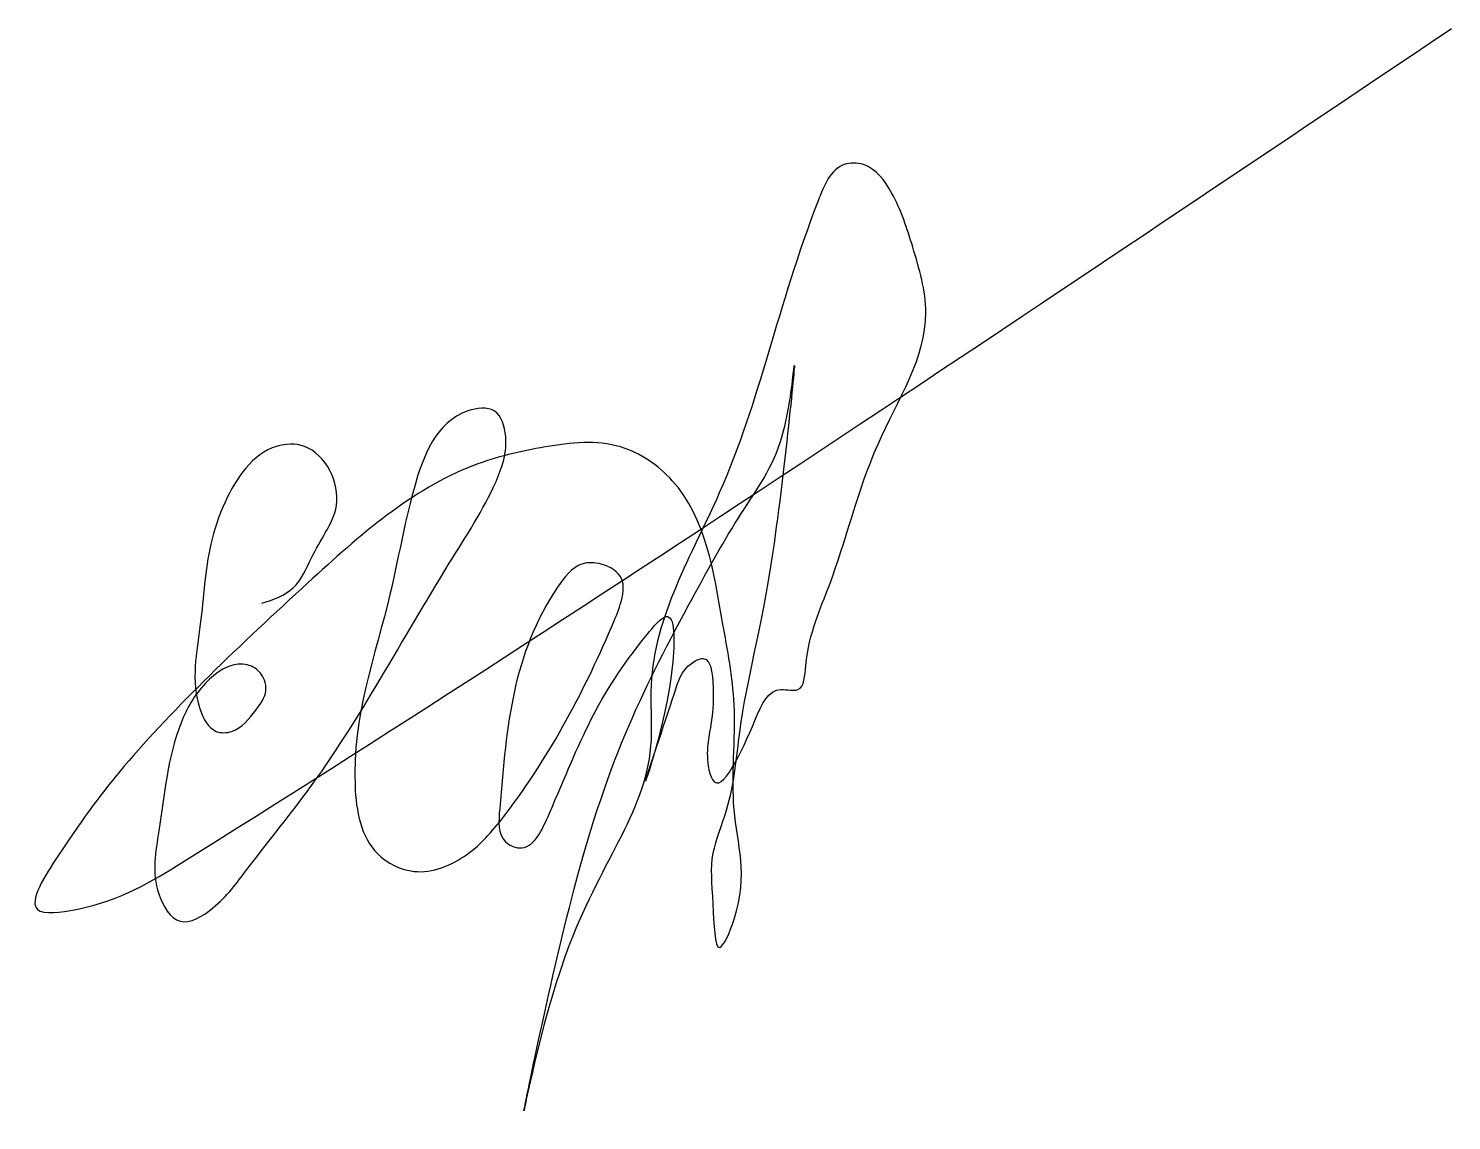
# Model space of a CAD drawing. Header units: millimetres. Extents: x 4.81 to 10.05, y 0.34 to 4.37.
import ezdxf

# ---------------------------------------------------------------- set-up
doc = ezdxf.new("R2010")
doc.units = ezdxf.units.MM

msp = doc.modelspace()

# ---------------------------------------------------------------- linework, layer by layer
at = {"color": 5}
msp.add_spline([(5.6663, 2.2464), (5.7822, 2.3034), (5.8496, 2.4136), (5.9016, 2.5085), (5.9414, 2.6064), (5.8235, 2.8248), (5.7209, 2.8248), (5.5315, 2.6197), (5.4787, 2.464), (5.4398, 2.1697), (5.4398, 1.8548), (5.4987, 1.7742), (5.5557, 1.7742), (5.6443, 1.8528), (5.6816, 1.9256), (5.6547, 1.9967), (5.5973, 2.0221), (5.4592, 1.9521), (5.3691, 1.806), (5.2871, 1.4073), (5.2871, 1.1755), (5.3655, 1.0743), (5.4852, 1.1227), (5.6114, 1.265), (5.8313, 1.5495), (6.3573, 2.394), (6.5294, 2.6957), (6.5651, 2.8611), (6.5229, 2.9552), (6.4255, 2.9552), (6.2275, 2.6697), (6.1398, 2.2837), (6.01, 1.5733), (6.0927, 1.3238), (6.228, 1.2583), (6.4207, 1.3197), (6.5663, 1.4713), (6.9646, 2.1821), (6.9929, 2.2631), (6.9929, 2.3347), (6.917, 2.391), (6.8461, 2.391), (6.7564, 2.3056), (6.543, 1.4903), (6.5649, 1.3672), (6.615, 1.3448), (6.7261, 1.4724), (7.0858, 2.1313), (7.1547, 2.1974), (7.1786, 2.0115), (7.0801, 1.5932), (7.1864, 1.9146), (7.2491, 2.025), (7.2913, 2.0427), (7.3295, 1.9146), (7.3295, 1.8758), (7.3112, 1.7363), (7.3112, 1.6466), (7.3264, 1.5968), (7.4834, 1.8147), (7.5794, 1.9285), (7.6419, 1.9285), (7.6708, 2.0176), (7.7574, 2.313), (7.9371, 2.8333), (8.1129, 3.3182), (8.0647, 3.5591), (7.9867, 3.7594), (7.8829, 3.8632), (7.8124, 3.8632), (7.7159, 3.7297), (7.3519, 2.6531), (7.1006, 1.9452), (7.1006, 1.7439), (6.8005, 0.9905), (6.6326, 0.378), (6.8175, 1.1942), (7.2544, 2.2673), (7.4328, 2.5774), (7.5841, 2.8642), (7.6267, 3.1084), (7.5492, 2.4378), (7.4264, 1.7716), (7.3774, 1.4827), (7.3284, 1.326), (7.3284, 1.1375), (7.3534, 0.9778), (7.4066, 1.082), (7.4066, 1.4865), (7.4066, 1.8729), (7.3643, 2.1759), (7.1789, 2.6983), (6.9881, 2.8228), (6.7109, 2.8228), (6.4463, 2.7542), (5.8367, 2.3222), (5.1588, 1.6449), (4.9179, 1.3184), (4.8403, 1.1185), (4.9832, 1.1185), (5.3711, 1.2899), (10.0496, 4.3651)], degree=3, dxfattribs=at)

doc.saveas('drawing.dxf')
